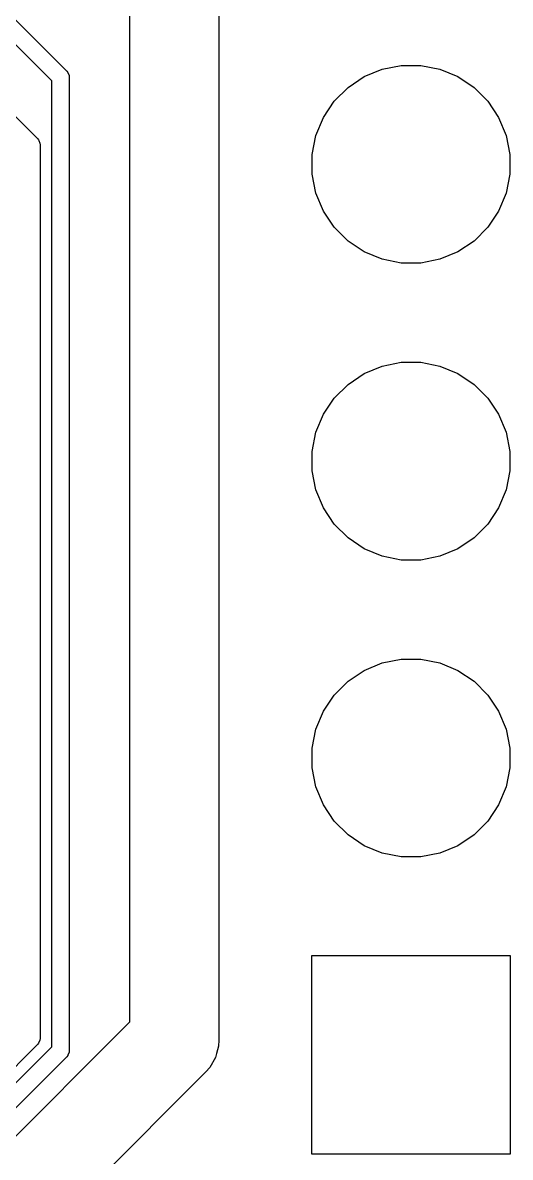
# Model space of a CAD drawing. Header units: inches. Extents: x 5.12 to 6.12, y -4.12 to -1.79.
# Drawn here: x 5.9567 to 6.1211, y -3.2431 to -2.8609 of the extents above; entities that cross this region are included whole.
import ezdxf

# ---------------------------------------------------------------- set-up
doc = ezdxf.new("R2010")
doc.units = ezdxf.units.IN
doc.header["$MEASUREMENT"] = 0
doc.layers.add('F.Cu', color=13, linetype='CONTINUOUS', true_color=0xc83434)

msp = doc.modelspace()

# ---------------------------------------------------------------- linework, layer by layer
at = {"layer": 'F.Cu', "linetype": 'CONTINUOUS'}
for p, q in [((5.99287, -3.19747), (5.99287, -2.58833)), ((6.02287, -2.59454), (6.02287, -3.20368)), ((5.90292, -2.84114), (5.96173, -2.89995)), ((5.93622, -2.84189), (5.97158, -2.87724)), ((5.96654, -2.88055), (5.93204, -2.84606)), ((5.97158, -2.87724), (5.97194, -2.87769)), ((6.07182, -2.87909), (6.07788, -2.87658)), ((6.07788, -2.87658), (6.08432, -2.8753)), ((6.08432, -2.8753), (6.09088, -2.8753)), ((6.09088, -2.8753), (6.09731, -2.87658)), ((6.09731, -2.87658), (6.10337, -2.87909)), ((5.96654, -3.20588), (5.96654, -2.88055)), ((5.97194, -2.87769), (5.97238, -2.87875)), ((5.97238, -2.87875), (5.97244, -2.87933)), ((5.97244, -2.87933), (5.97244, -3.2071)), ((6.06637, -2.88274), (6.07182, -2.87909)), ((6.10337, -2.87909), (6.10883, -2.88274)), ((6.06173, -2.88738), (6.06637, -2.88274)), ((6.10883, -2.88274), (6.11347, -2.88738)), ((6.05809, -2.89283), (6.06173, -2.88738)), ((6.11347, -2.88738), (6.11711, -2.89283)), ((6.05557, -2.89889), (6.05809, -2.89283)), ((6.11711, -2.89283), (6.11962, -2.89889)), ((5.96173, -2.89995), (5.9621, -2.9004)), ((5.9621, -2.9004), (5.9622, -2.90064)), ((6.05429, -2.90533), (6.05557, -2.89889)), ((6.11962, -2.89889), (6.1209, -2.90533)), ((5.9622, -2.90064), (5.96254, -2.90146)), ((5.96254, -2.90146), (5.9626, -2.90204)), ((5.9626, -2.90204), (5.9626, -3.20302)), ((6.05429, -2.91189), (6.05429, -2.90533)), ((6.1209, -2.90533), (6.1209, -2.91189)), ((6.05557, -2.91832), (6.05429, -2.91189)), ((6.1209, -2.91189), (6.11962, -2.91832)), ((6.05809, -2.92438), (6.05557, -2.91832)), ((6.11962, -2.91832), (6.11711, -2.92438)), ((6.06173, -2.92984), (6.05809, -2.92438)), ((6.11711, -2.92438), (6.11347, -2.92984)), ((6.06637, -2.93447), (6.06173, -2.92984)), ((6.11347, -2.92984), (6.10883, -2.93447)), ((6.07182, -2.93812), (6.06637, -2.93447)), ((6.10883, -2.93447), (6.10337, -2.93812)), ((6.07788, -2.94063), (6.07182, -2.93812)), ((6.10337, -2.93812), (6.09731, -2.94063)), ((6.08432, -2.94191), (6.07788, -2.94063)), ((6.09088, -2.94191), (6.08432, -2.94191)), ((6.09731, -2.94063), (6.09088, -2.94191)), ((6.07182, -2.97909), (6.07788, -2.97658)), ((6.07788, -2.97658), (6.08432, -2.9753)), ((6.08432, -2.9753), (6.09088, -2.9753)), ((6.09088, -2.9753), (6.09731, -2.97658)), ((6.09731, -2.97658), (6.10337, -2.97909)), ((6.06637, -2.98274), (6.07182, -2.97909)), ((6.10337, -2.97909), (6.10883, -2.98274)), ((6.06173, -2.98738), (6.06637, -2.98274)), ((6.10883, -2.98274), (6.11347, -2.98738)), ((6.05809, -2.99283), (6.06173, -2.98738)), ((6.11347, -2.98738), (6.11711, -2.99283)), ((6.05557, -2.99889), (6.05809, -2.99283)), ((6.11711, -2.99283), (6.11962, -2.99889)), ((6.05429, -3.00533), (6.05557, -2.99889)), ((6.11962, -2.99889), (6.1209, -3.00533)), ((6.05429, -3.01189), (6.05429, -3.00533)), ((6.1209, -3.00533), (6.1209, -3.01189)), ((6.05557, -3.01832), (6.05429, -3.01189)), ((6.1209, -3.01189), (6.11962, -3.01832)), ((6.05809, -3.02438), (6.05557, -3.01832)), ((6.11962, -3.01832), (6.11711, -3.02438)), ((6.06173, -3.02984), (6.05809, -3.02438)), ((6.11711, -3.02438), (6.11347, -3.02984)), ((6.06637, -3.03447), (6.06173, -3.02984)), ((6.11347, -3.02984), (6.10883, -3.03447)), ((6.07182, -3.03812), (6.06637, -3.03447)), ((6.07788, -3.04063), (6.07182, -3.03812)), ((6.10337, -3.03812), (6.09731, -3.04063)), ((6.10883, -3.03447), (6.10337, -3.03812)), ((6.08432, -3.04191), (6.07788, -3.04063)), ((6.09088, -3.04191), (6.08432, -3.04191)), ((6.09731, -3.04063), (6.09088, -3.04191)), ((6.07788, -3.07658), (6.08432, -3.0753)), ((6.08432, -3.0753), (6.09088, -3.0753)), ((6.09088, -3.0753), (6.09731, -3.07658)), ((6.06637, -3.08274), (6.07182, -3.07909)), ((6.07182, -3.07909), (6.07788, -3.07658)), ((6.09731, -3.07658), (6.10337, -3.07909)), ((6.10337, -3.07909), (6.10883, -3.08274)), ((6.06173, -3.08738), (6.06637, -3.08274)), ((6.10883, -3.08274), (6.11347, -3.08738)), ((6.05809, -3.09283), (6.06173, -3.08738)), ((6.11347, -3.08738), (6.11711, -3.09283)), ((6.05557, -3.09889), (6.05809, -3.09283)), ((6.11711, -3.09283), (6.11962, -3.09889)), ((6.05429, -3.10533), (6.05557, -3.09889)), ((6.11962, -3.09889), (6.1209, -3.10533)), ((6.05429, -3.11189), (6.05429, -3.10533)), ((6.1209, -3.10533), (6.1209, -3.11189)), ((6.05557, -3.11832), (6.05429, -3.11189)), ((6.1209, -3.11189), (6.11962, -3.11832)), ((6.05809, -3.12438), (6.05557, -3.11832)), ((6.11962, -3.11832), (6.11711, -3.12438)), ((6.06173, -3.12984), (6.05809, -3.12438)), ((6.11711, -3.12438), (6.11347, -3.12984)), ((6.06637, -3.13447), (6.06173, -3.12984)), ((6.11347, -3.12984), (6.10883, -3.13447)), ((6.07182, -3.13812), (6.06637, -3.13447)), ((6.10883, -3.13447), (6.10337, -3.13812)), ((6.07788, -3.14063), (6.07182, -3.13812)), ((6.08432, -3.14191), (6.07788, -3.14063)), ((6.09731, -3.14063), (6.09088, -3.14191)), ((6.10337, -3.13812), (6.09731, -3.14063)), ((6.09088, -3.14191), (6.08432, -3.14191)), ((6.05413, -3.24207), (6.05413, -3.17514)), ((6.05413, -3.17514), (6.12106, -3.17514)), ((6.12106, -3.17514), (6.12106, -3.24207)), ((5.89754, -3.29281), (5.99287, -3.19747)), ((5.96173, -3.20511), (5.84076, -3.32609)), ((5.84151, -3.3309), (5.96654, -3.20588)), ((5.9621, -3.20466), (5.96173, -3.20511)), ((5.96254, -3.2036), (5.9621, -3.20466)), ((5.9626, -3.20302), (5.96254, -3.2036)), ((6.02275, -3.20564), (6.02209, -3.20809)), ((6.02287, -3.20368), (6.02275, -3.20564)), ((6.02275, -3.20564), (6.02275, -3.20564)), ((5.97158, -3.20919), (5.84483, -3.33593)), ((5.97194, -3.20874), (5.97158, -3.20919)), ((5.97195, -3.20873), (5.97194, -3.20874)), ((5.97238, -3.20767), (5.97195, -3.20873)), ((5.97244, -3.2071), (5.97238, -3.20767)), ((6.02173, -3.20942), (6.01977, -3.21281)), ((6.02209, -3.20809), (6.02173, -3.20942)), ((6.01977, -3.21281), (6.01848, -3.21429)), ((6.01977, -3.21281), (6.01977, -3.21281)), ((6.01848, -3.21429), (5.9223, -3.31047)), ((6.12106, -3.24207), (6.05413, -3.24207))]:
    msp.add_line(p, q, dxfattribs=at)

doc.saveas('drawing.dxf')
